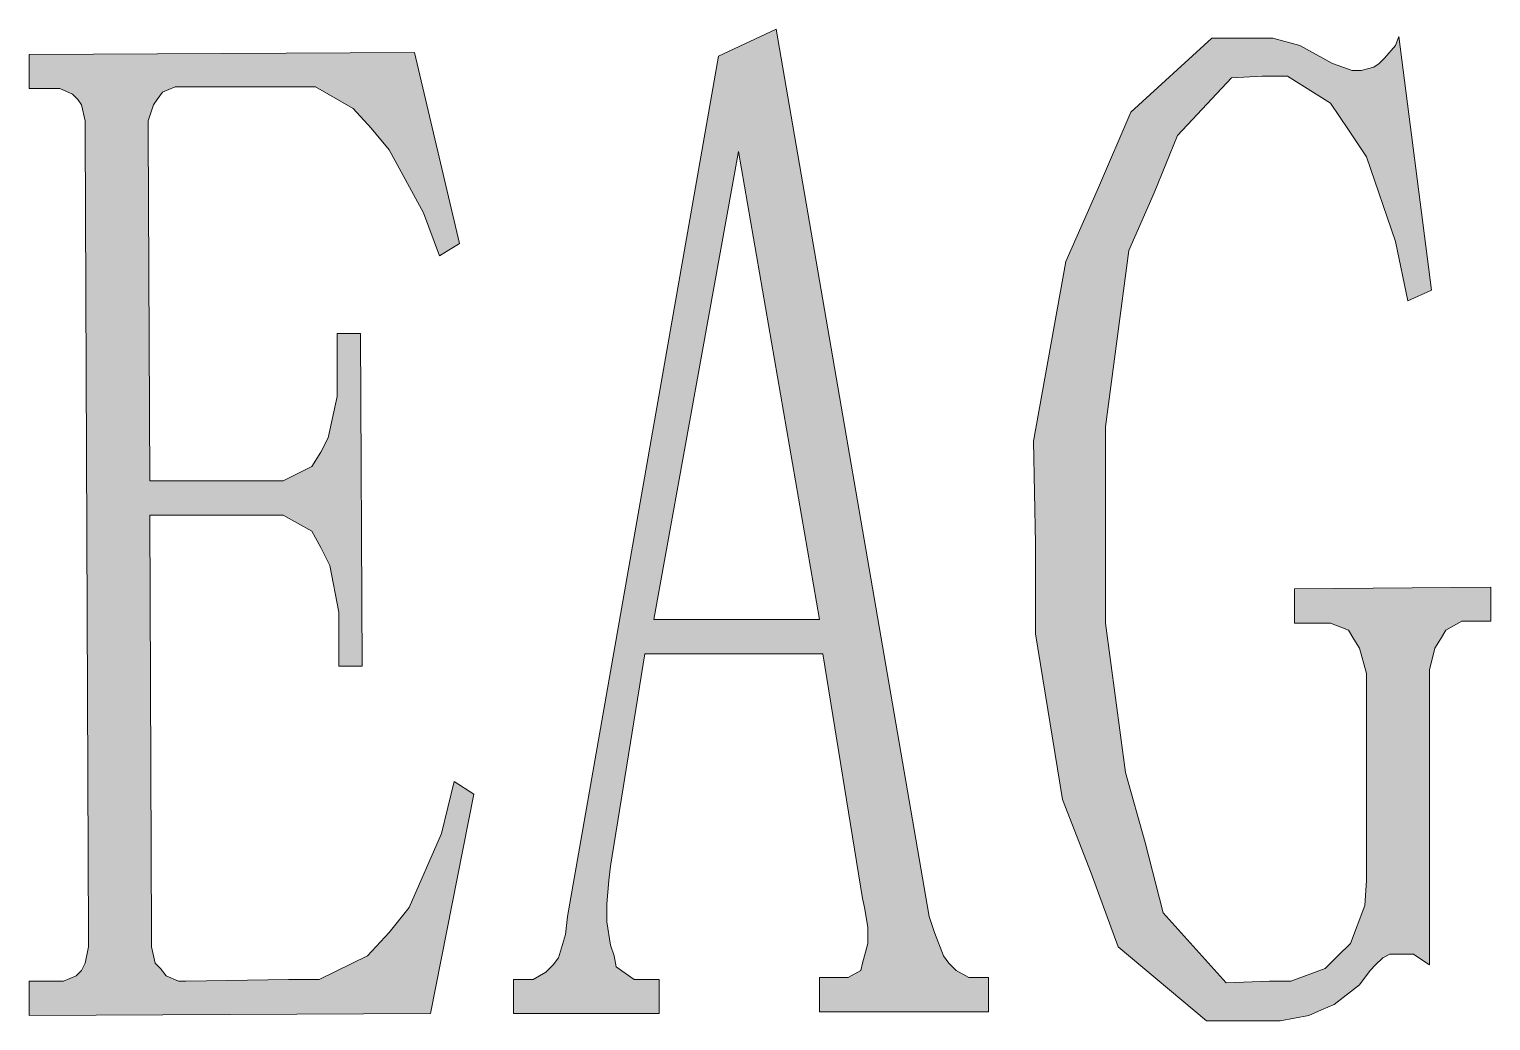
# Model space of a CAD drawing. Header units: millimetres. Extents: x -4415 to 173792, y -78716 to 47289.
# Drawn here: x 45660 to 46532, y -6235 to -5643 of the extents above; entities that cross this region are included whole.
import ezdxf

# ---------------------------------------------------------------- set-up
doc = ezdxf.new("R2010")
doc.units = ezdxf.units.MM

msp = doc.modelspace()

# ---------------------------------------------------------------- hatches: boundary and pattern name
h = msp.add_hatch(color=0)
h.paths.add_polyline_path([(46133.6, -6015.96), (46027.33, -6015.96), (46006.93, -6142.63), (46005.86, -6151.22), (46004.78, -6165.17), (46004.78, -6169.47), (46004.78, -6175.91), (46006.93, -6189.86), (46009.08, -6196.31), (46010.15, -6202.75), (46020.89, -6210.26), (46028.4, -6210.26), (46035.92, -6210.26), (46035.92, -6230.66), (45948.96, -6230.66), (45948.96, -6210.26), (45955.4, -6210.26), (45960.77, -6210.26), (45968.29, -6205.97), (45972.58, -6201.67), (45975.8, -6197.38), (45980.09, -6183.42), (45981.17, -6172.69), (46071.34, -5659.56), (46105.69, -5643.45), (46196.94, -6172.69), (46200.16, -6182.35), (46205.53, -6196.31), (46208.75, -6200.6), (46213.04, -6204.89), (46220.56, -6209.19), (46225.92, -6209.19), (46232.37, -6209.19), (46232.37, -6229.58), (46131.46, -6229.58), (46131.46, -6209.19), (46141.12, -6209.19), (46148.63, -6209.19), (46156.15, -6204.89), (46157.22, -6200.6), (46158.29, -6196.31), (46160.44, -6188.79), (46160.44, -6185.57), (46160.44, -6179.13), (46158.29, -6167.32), (46157.22, -6161.95)])
h.paths.add_polyline_path([(46083.15, -5716.45), (46032.7, -5995.56), (46131.46, -5995.56)])
h = msp.add_hatch(color=0)
h.dxf.hatch_style = 2
h.paths.add_polyline_path([(46395.54, -5671.37), (46377.29, -5672.44), (46345.08, -5706.79), (46331.13, -5741.14), (46316.1, -5775.49), (46302.14, -5880.7), (46302.14, -5950.47), (46302.14, -5997.71), (46313.95, -6086.81), (46325.76, -6128.68), (46336.49, -6170.54), (46374.07, -6212.41), (46399.83, -6211.33), (46412.71, -6211.33), (46433.11, -6203.82), (46440.62, -6196.31), (46448.14, -6188.79), (46456.73, -6166.25), (46457.8, -6151.22), (46457.8, -6037.43), (46457.8, -6027.77), (46453.51, -6012.74), (46450.29, -6007.37), (46447.06, -6002), (46436.33, -5997.71), (46428.82, -5997.71), (46414.86, -5997.71), (46414.86, -5977.31), (46531.87, -5976.24), (46531.87, -5996.64), (46521.14, -5996.64), (46514.7, -5996.64), (46505.03, -6002), (46501.81, -6007.37), (46498.59, -6012.74), (46495.37, -6025.62), (46495.37, -6034.21), (46495.37, -6201.67), (46488.93, -6197.38), (46485.71, -6195.23), (46481.42, -6195.23), (46477.12, -6195.23), (46471.76, -6195.23), (46467.46, -6197.38), (46463.17, -6201.67), (46459.95, -6204.89), (46453.51, -6213.48), (46438.48, -6225.29), (46430.96, -6228.51), (46423.45, -6231.73), (46406.27, -6234.95), (46397.68, -6234.95), (46362.26, -6234.95), (46309.66, -6190.94), (46293.55, -6146.92), (46276.38, -6102.91), (46260.28, -6004.15), (46260.28, -5950.47), (46259.2, -5889.29), (46278.53, -5781.94), (46297.85, -5737.92), (46317.17, -5692.84), (46365.48, -5648.82), (46394.46, -5648.82), (46401.98, -5648.82), (46418.08, -5653.12), (46427.74, -5658.48), (46437.4, -5663.85), (46449.21, -5668.15), (46454.58, -5668.15), (46462.09, -5666), (46465.31, -5663.85), (46468.53, -5660.63), (46474.98, -5653.12), (46477.12, -5647.75), (46496.45, -5799.11), (46482.49, -5805.55), (46474.98, -5770.13), (46457.8, -5719.67), (46447.06, -5703.57), (46436.33, -5687.47), (46410.57, -5671.37)])
h = msp.add_hatch(color=0)
h.dxf.hatch_style = 2
h.paths.add_polyline_path([(45660.19, -5678.88), (45660.19, -5658.48), (45889.92, -5657.41), (45916.76, -5771.2), (45904.95, -5778.72), (45895.29, -5752.95), (45874.89, -5715.38), (45864.16, -5702.5), (45853.42, -5690.69), (45830.88, -5677.81), (45818, -5677.81), (45751.44, -5677.81), (45747.15, -5677.81), (45739.63, -5681.03), (45736.41, -5685.32), (45734.26, -5688.54), (45731.04, -5698.2), (45731.04, -5704.64), (45732.12, -5912.9), (45799.75, -5912.9), (45811.56, -5912.9), (45828.73, -5904.31), (45834.1, -5895.73), (45838.39, -5887.14), (45843.76, -5862.45), (45843.76, -5845.27), (45843.76, -5824.88), (45857.72, -5824.88), (45858.79, -6023.47), (45844.83, -6023.47), (45844.83, -6009.52), (45844.83, -5991.27), (45839.47, -5963.36), (45834.1, -5952.62), (45828.73, -5942.96), (45811.56, -5933.3), (45799.75, -5933.3), (45732.12, -5933.3), (45733.19, -6184.5), (45733.19, -6190.94), (45735.34, -6200.6), (45738.56, -6203.82), (45741.78, -6208.11), (45749.29, -6211.33), (45753.59, -6211.33), (45814.78, -6210.26), (45833.02, -6210.26), (45862.01, -6196.31), (45874.89, -6182.35), (45886.7, -6167.32), (45906.02, -6123.31), (45913.54, -6092.18), (45925.35, -6099.69), (45899.58, -6230.66), (45660.19, -6231.73), (45660.19, -6211.33), (45674.15, -6211.33), (45680.59, -6211.33), (45688.1, -6208.11), (45691.32, -6204.89), (45693.47, -6200.6), (45695.62, -6190.94), (45695.62, -6184.5), (45693.47, -5704.64), (45693.47, -5698.2), (45691.32, -5688.54), (45689.18, -5685.32), (45685.96, -5682.1), (45678.44, -5678.88), (45672, -5678.88)])

# ---------------------------------------------------------------- linework, layer by layer
at = {"color": 0, "lineweight": 0}
for points in [[(46133.6, -6015.96), (46027.33, -6015.96), (46006.93, -6142.63), (46005.86, -6151.22), (46004.78, -6165.17), (46004.78, -6169.47), (46004.78, -6175.91), (46006.93, -6189.86), (46009.08, -6196.31), (46010.15, -6202.75), (46020.89, -6210.26), (46028.4, -6210.26), (46035.92, -6210.26), (46035.92, -6230.66), (45948.96, -6230.66), (45948.96, -6210.26), (45955.4, -6210.26), (45960.77, -6210.26), (45968.29, -6205.97), (45972.58, -6201.67), (45975.8, -6197.38), (45980.09, -6183.42), (45981.17, -6172.69), (46071.34, -5659.56), (46105.69, -5643.45), (46196.94, -6172.69), (46200.16, -6182.35), (46205.53, -6196.31), (46208.75, -6200.6), (46213.04, -6204.89), (46220.56, -6209.19), (46225.92, -6209.19), (46232.37, -6209.19), (46232.37, -6229.58), (46131.46, -6229.58), (46131.46, -6209.19), (46141.12, -6209.19), (46148.63, -6209.19), (46156.15, -6204.89), (46157.22, -6200.6), (46158.29, -6196.31), (46160.44, -6188.79), (46160.44, -6185.57), (46160.44, -6179.13), (46158.29, -6167.32), (46157.22, -6161.95)], [(46395.54, -5671.37), (46377.29, -5672.44), (46345.08, -5706.79), (46331.13, -5741.14), (46316.1, -5775.49), (46302.14, -5880.7), (46302.14, -5950.47), (46302.14, -5997.71), (46313.95, -6086.81), (46325.76, -6128.68), (46336.49, -6170.54), (46374.07, -6212.41), (46399.83, -6211.33), (46412.71, -6211.33), (46433.11, -6203.82), (46440.62, -6196.31), (46448.14, -6188.79), (46456.73, -6166.25), (46457.8, -6151.22), (46457.8, -6037.43), (46457.8, -6027.77), (46453.51, -6012.74), (46450.29, -6007.37), (46447.06, -6002), (46436.33, -5997.71), (46428.82, -5997.71), (46414.86, -5997.71), (46414.86, -5977.31), (46531.87, -5976.24), (46531.87, -5996.64), (46521.14, -5996.64), (46514.7, -5996.64), (46505.03, -6002), (46501.81, -6007.37), (46498.59, -6012.74), (46495.37, -6025.62), (46495.37, -6034.21), (46495.37, -6201.67), (46488.93, -6197.38), (46485.71, -6195.23), (46481.42, -6195.23), (46477.12, -6195.23), (46471.76, -6195.23), (46467.46, -6197.38), (46463.17, -6201.67), (46459.95, -6204.89), (46453.51, -6213.48), (46438.48, -6225.29), (46430.96, -6228.51), (46423.45, -6231.73), (46406.27, -6234.95), (46397.68, -6234.95), (46362.26, -6234.95), (46309.66, -6190.94), (46293.55, -6146.92), (46276.38, -6102.91), (46260.28, -6004.15), (46260.28, -5950.47), (46259.2, -5889.29), (46278.53, -5781.94), (46297.85, -5737.92), (46317.17, -5692.84), (46365.48, -5648.82), (46394.46, -5648.82), (46401.98, -5648.82), (46418.08, -5653.12), (46427.74, -5658.48), (46437.4, -5663.85), (46449.21, -5668.15), (46454.58, -5668.15), (46462.09, -5666), (46465.31, -5663.85), (46468.53, -5660.63), (46474.98, -5653.12), (46477.12, -5647.75), (46496.45, -5799.11), (46482.49, -5805.55), (46474.98, -5770.13), (46457.8, -5719.67), (46447.06, -5703.57), (46436.33, -5687.47), (46410.57, -5671.37)], [(45660.19, -5678.88), (45660.19, -5658.48), (45889.92, -5657.41), (45916.76, -5771.2), (45904.95, -5778.72), (45895.29, -5752.95), (45874.89, -5715.38), (45864.16, -5702.5), (45853.42, -5690.69), (45830.88, -5677.81), (45818, -5677.81), (45751.44, -5677.81), (45747.15, -5677.81), (45739.63, -5681.03), (45736.41, -5685.32), (45734.26, -5688.54), (45731.04, -5698.2), (45731.04, -5704.64), (45732.12, -5912.9), (45799.75, -5912.9), (45811.56, -5912.9), (45828.73, -5904.31), (45834.1, -5895.73), (45838.39, -5887.14), (45843.76, -5862.45), (45843.76, -5845.27), (45843.76, -5824.88), (45857.72, -5824.88), (45858.79, -6023.47), (45844.83, -6023.47), (45844.83, -6009.52), (45844.83, -5991.27), (45839.47, -5963.36), (45834.1, -5952.62), (45828.73, -5942.96), (45811.56, -5933.3), (45799.75, -5933.3), (45732.12, -5933.3), (45733.19, -6184.5), (45733.19, -6190.94), (45735.34, -6200.6), (45738.56, -6203.82), (45741.78, -6208.11), (45749.29, -6211.33), (45753.59, -6211.33), (45814.78, -6210.26), (45833.02, -6210.26), (45862.01, -6196.31), (45874.89, -6182.35), (45886.7, -6167.32), (45906.02, -6123.31), (45913.54, -6092.18), (45925.35, -6099.69), (45899.58, -6230.66), (45660.19, -6231.73), (45660.19, -6211.33), (45674.15, -6211.33), (45680.59, -6211.33), (45688.1, -6208.11), (45691.32, -6204.89), (45693.47, -6200.6), (45695.62, -6190.94), (45695.62, -6184.5), (45693.47, -5704.64), (45693.47, -5698.2), (45691.32, -5688.54), (45689.18, -5685.32), (45685.96, -5682.1), (45678.44, -5678.88), (45672, -5678.88)], [(46083.15, -5716.45), (46032.7, -5995.56), (46131.46, -5995.56)]]:
    msp.add_lwpolyline(points, close=True, dxfattribs=at)

doc.saveas('drawing.dxf')
